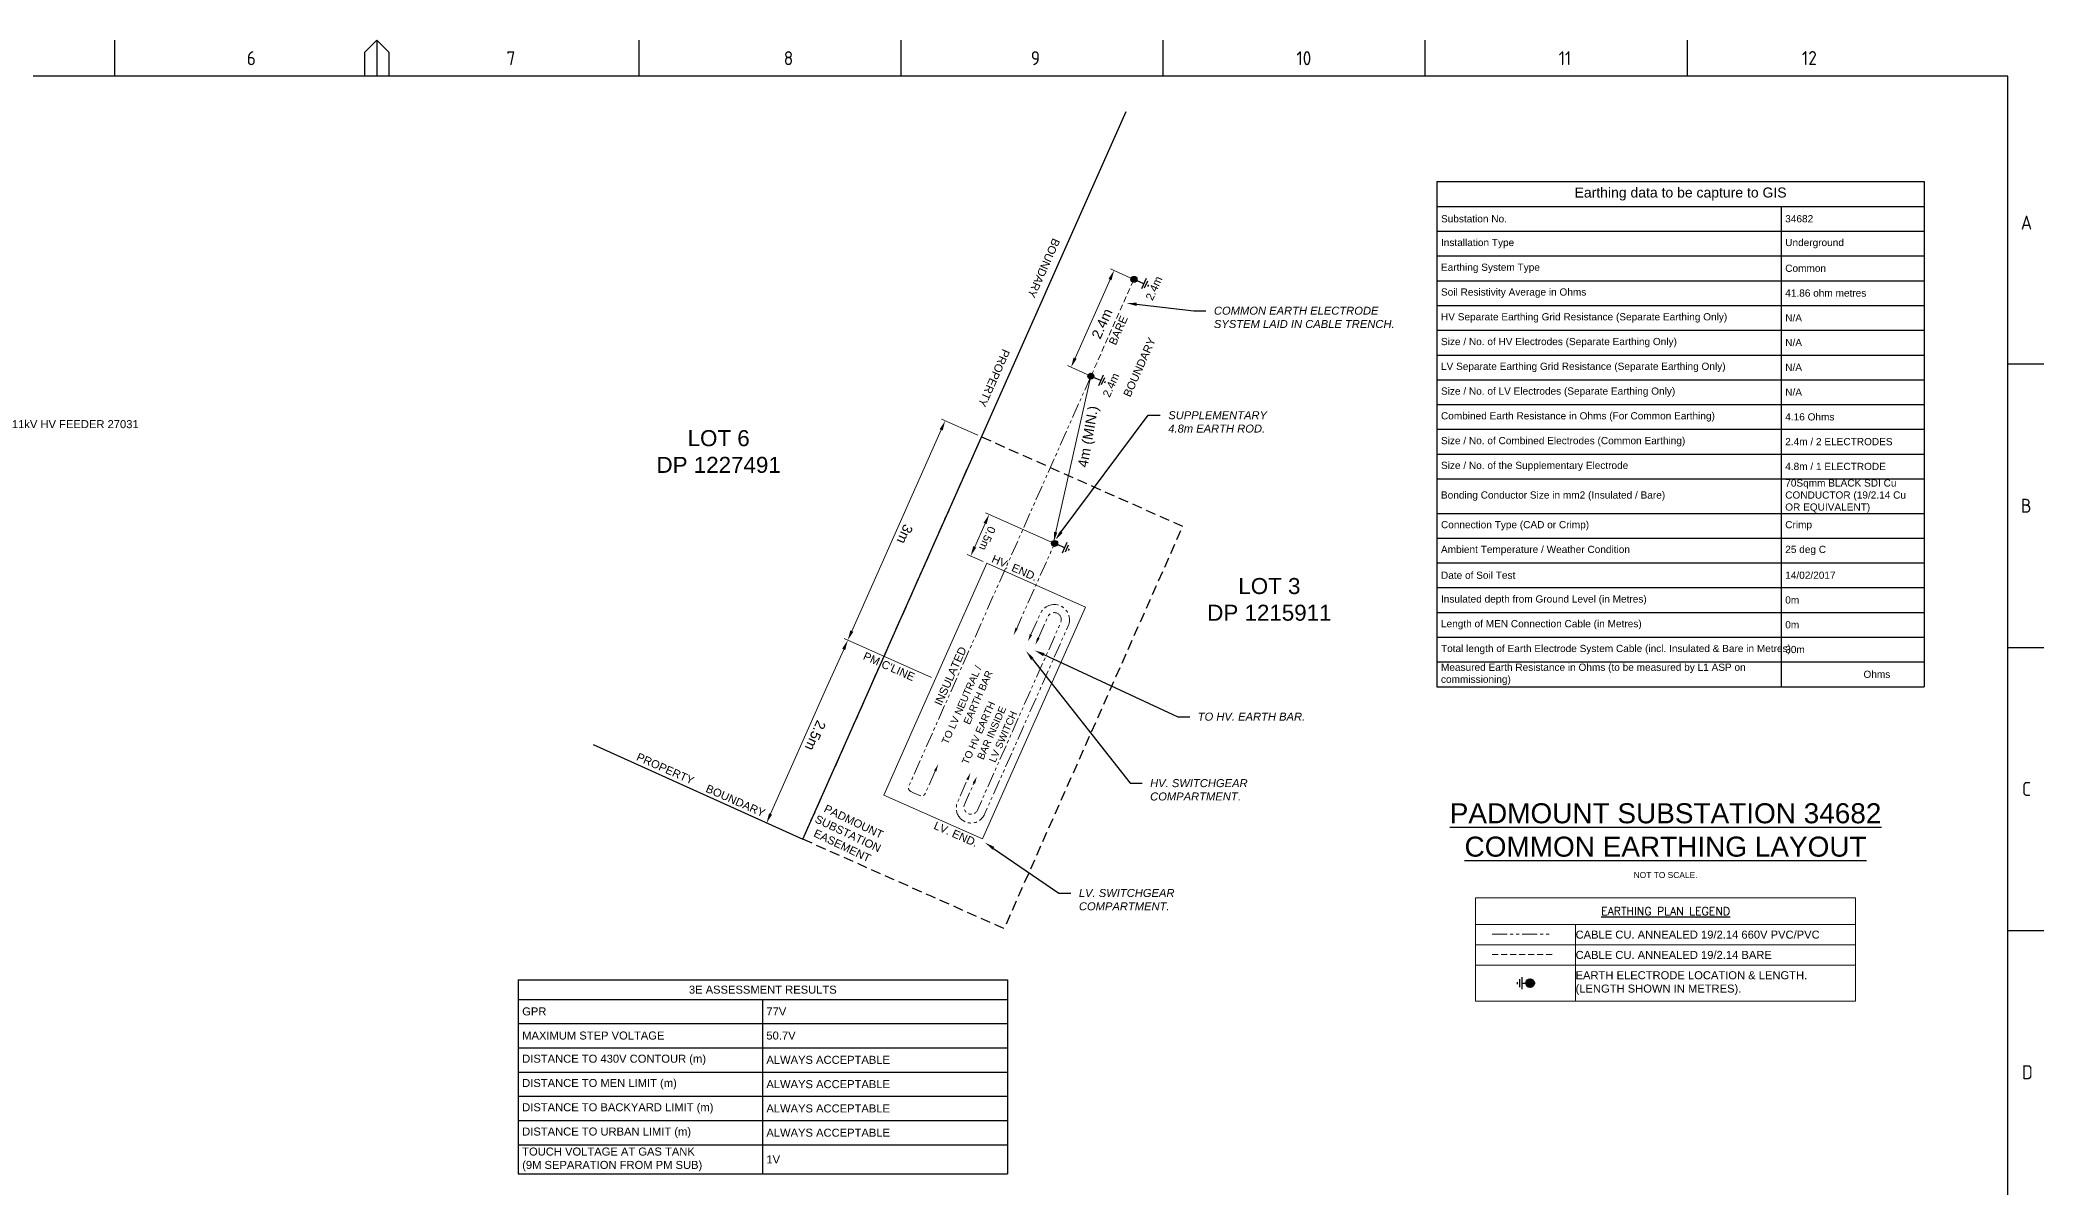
# Paper-space layout 'Sheet(2)' of a CAD drawing. Header units: metres, sheet in millimetres. Extents: x -18 to 816, y -3 to 586.
# Drawn here: x 315 to 816, y 300 to 586 of the extents above; entities that cross this region are included whole.
import ezdxf
from ezdxf import colors
from ezdxf.entities.mleader import LeaderData, LeaderLine
from ezdxf.enums import TextEntityAlignment as Align
from ezdxf.math import Vec2, Vec3

# ---------------------------------------------------------------- set-up
doc = ezdxf.new("R2010")
doc.units = ezdxf.units.M
doc.linetypes.add('DASHED', pattern=[0.75, 0.5, -0.25])
doc.linetypes.add('PHANTOM2', pattern=[1.25, 0.625, -0.125, 0.125, -0.125, 0.125, -0.125])
doc.layers.get('0').update_dxf_attribs({"color": 6})
for name, color, linetype in [('_User earthing diagram', 7, 'Continuous'), ('Notes', 7, 'Continuous'), ('Notes_SP_MISC', 7, 'Continuous'), ('SupportsUG_SP_EXT', 7, 'Continuous')]:
    doc.layers.add(name, color=color, linetype=linetype)
doc.styles.add('ARIAL', font='arial.ttf', dxfattribs={"height": 2})
doc.styles.add('Elec', font='romand__.ttf')
doc.styles.add('iecARIAL', font='arial.ttf', dxfattribs={"height": 2})
doc.styles.add('iecISOCP', font='isocp.shx')
doc.styles.get("Standard").update_dxf_attribs({"font": 'arial.ttf'})

# ---------------------------------------------------------------- blocks, each defined once
blk = doc.blocks.new('A1_FRAME_TITLE')
at = {"layer": 'Notes', "linetype": 'Continuous'}
for p, q in [((351.17, 574.39), (351.17, 583.39)), ((413.68, 580.39), (416.68, 583.39)), ((416.68, 583.39), (416.68, 574.39)), ((416.68, 583.39), (419.68, 580.39)), ((482.19, 574.39), (482.19, 583.39)), ((547.7, 574.39), (547.7, 583.39)), ((613.21, 574.39), (613.21, 583.39)), ((678.72, 574.39), (678.72, 583.39)), ((744.23, 574.39), (744.23, 583.39)), ((413.68, 574.39), (413.68, 580.39)), ((419.68, 580.39), (419.68, 574.39)), ((824.37, 5.97), (824.37, 574.39)), ((833.35, 502.43), (824.35, 502.43)), ((824.37, 431.68), (833.35, 431.68)), ((824.35, 360.93), (833.35, 360.93))]:
    blk.add_line(p, q, dxfattribs=at)
at = {"layer": 'Notes', "linetype": 'Continuous', "flags": 128}
blk.add_lwpolyline([(824.37, 574.39), (149.5, 574.39)], dxfattribs=at)
at = {"layer": 'Notes', "style": 'iecISOCP'}
for s, p in [('6', (384.13, 577.12)), ('7', (449.08, 577.12)), ('8', (518.36, 577.12)), ('9', (580.11, 577.12)), ('10', (646.5, 577.12)), ('11', (712.06, 577.12)), ('12', (772.87, 577.16)), ('A', (827.58, 536.06)), ('B', (827.58, 465.31)), ('C', (827.87, 394.56)), ('D', (827.87, 323.81))]:
    blk.add_text(s, height=3.5, dxfattribs=at).set_placement(p)
at = {"layer": 'Notes', "style": 'iecISOCP', "flags": 8}
blk.add_attdef('VERSION_NO', text='', height=2.5, rotation=90, dxfattribs=at).set_placement((302.04, 43.81), align=Align.MIDDLE_CENTER)
at = {"layer": 'Notes', "style": 'iecISOCP'}
for tag, p in [('CAP_NO', (513.19, 43.46)), ('IE_NUM', (513.05, 37.81)), ('REF_No_1', (335.24, 32.31)), ('REF_1', (362.52, 32.31)), ('GEN_WO', (441.71, 31.76)), ('HV_SWITCH', (513.46, 32.16)), ('REF_No_2', (335.24, 26.31)), ('REF_2', (362.52, 26.31)), ('OH_WO', (441.71, 25.81)), ('UBD_REF', (513.05, 25.83)), ('REF_No_3', (335.24, 20.31)), ('REF_3', (362.52, 20.31)), ('UG_WO', (441.71, 20.05)), ('GIS_MAP_No', (513.05, 20.04)), ('REF_No_4', (335.24, 14.31)), ('REF_4', (362.52, 14.31)), ('SUB_WO', (441.71, 13.81)), ('HV_OP_DIAG', (513.33, 14.2)), ('LGA', (512.95, 7.78)), ('ExportID', (9.08, 2.39))]:
    blk.add_attdef(tag, p, '', height=2.5, dxfattribs=at)
at = {"layer": 'Notes'}
blk.add_attdef('DRAFT_NUM', (29.9, 23.29), '', height=2.5, rotation=90, dxfattribs=at)
at = {"layer": 'Notes', "style": 'iecISOCP'}
for tag, height, p in [('T1', 3.5, (684.37, 39.47)), ('scale', 2.5, (567.76, 33.27)), ('T2', 3.5, (684.37, 34.35)), ('T3', 3.5, (684.37, 28.92)), ('DRAWN', 2.5, (567.76, 24.93)), ('T4', 3.5, (684.37, 23.66)), ('T5', 3.5, (684.37, 18.23)), ('REV', 5, (820.05, 17.1)), ('DATE', 2.5, (567.76, 16.88)), ('T6', 3.5, (684.37, 12.97)), ('CHD', 2.5, (567.76, 8.37)), ('DESIGN', 2.5, (605.62, 9.15))]:
    blk.add_attdef(tag, text='', height=height, dxfattribs=at).set_placement(p, align=Align.CENTER)
blk.add_attdef('NUM', text='', height=7, dxfattribs=at).set_placement((792.37, 20.12), align=Align.MIDDLE_CENTER)
for tag, p in [('NS', (790.71, 8.12)), ('SHTS', (805.41, 8.12))]:
    blk.add_attdef(tag, text='', height=2.5, dxfattribs=at).set_placement(p, align=Align.MIDDLE)
at = {"layer": 'Notes', "style": 'iecISOCP', "flags": 1}
for tag, p in [('ProjectType', (14.17, -26.8)), ('ProjectNumber', (23.56, -26.82)), ('DrawingNumber', (35.51, -26.8)), ('ProjectDescription', (47.56, -26.83)), ('ExportDate', (60.28, -26.79)), ('ExportUserName', (69.15, -26.8)), ('DesignerCompanyName', (81.48, -26.79)), ('ExportAreaOfInterest', (97.1, -26.81)), ('GIS_SUCCESS', (112, -26.78)), ('CAD_SUCCESS', (121.79, -26.78)), ('DEPOTCODE', (132.11, -26.88)), ('ExportCategories', (140.08, -26.8)), ('Comments', (154.38, -26.88))]:
    blk.add_attdef(tag, p, '', height=1, dxfattribs=at)
blk = doc.blocks.new('*T153')
at = {"layer": 'Defpoints', "color": 8, "linetype": 'ByBlock', "lineweight": 0, "transparency": 16777216}
for p, q in [((0, 0), (95, 0)), ((0, 0), (0, -25.8)), ((95, 0), (95, -25.8)), ((0, -6.67), (95, -6.67)), ((25, -6.67), (25, -25.8)), ((0, -11.74), (95, -11.74)), ((0, -16.81), (95, -16.81)), ((0, -25.8), (95, -25.8))]:
    blk.add_line(p, q, dxfattribs=at)
at = {"layer": '_User earthing diagram', "color": 0, "transparency": 16777216, "insert": (47.5, -3.33), "char_height": 2, "width": 95, "attachment_point": 5, "style": 'Elec'}
blk.add_mtext('{\\LEARTHING PLAN LEGEND}', dxfattribs=at)
at = {"layer": '_User earthing diagram', "color": 0, "transparency": 16777216, "char_height": 2, "width": 70, "attachment_point": 4}
for s, insert in [('CABLE CU. ANNEALED 19/2.14 660V PVC/PVC', (25, -9.2)), ('CABLE CU. ANNEALED 19/2.14 BARE', (25, -14.27)), ('EARTH ELECTRODE LOCATION & LENGTH.\\P(LENGTH SHOWN IN METRES).', (25, -21.3))]:
    blk.add_mtext(s, dxfattribs=dict(at, insert=insert))
blk = doc.blocks.new('Earth')
for p, q in [((0, -2.04), (0, 0)), ((-1.5, -2.04), (1.5, -2.04)), ((-1, -2.64), (1, -2.64)), ((-0.25, -3.24), (0.25, -3.24))]:
    blk.add_line(p, q)
blk = doc.blocks.new('*T174')
at = {"layer": 'Notes', "lineweight": -2, "transparency": 16777216}
for p, q in [((0, 0), (121.78, 0)), ((0, 0), (0, -126.17)), ((121.78, 0), (121.78, -126.17)), ((0, -6.19), (121.78, -6.19)), ((86.05, -6.19), (86.05, -126.17)), ((0, -12.37), (121.78, -12.37)), ((0, -18.56), (121.78, -18.56)), ((0, -24.75), (121.78, -24.75)), ((0, -30.93), (121.78, -30.93)), ((0, -37.12), (121.78, -37.12)), ((0, -43.31), (121.78, -43.31)), ((0, -49.49), (121.78, -49.49)), ((0, -55.68), (121.78, -55.68)), ((0, -61.87), (121.78, -61.87)), ((0, -68.05), (121.78, -68.05)), ((0, -74.24), (121.78, -74.24)), ((0, -82.86), (121.78, -82.86)), ((0, -89.05), (121.78, -89.05)), ((0, -95.24), (121.78, -95.24)), ((0, -101.42), (121.78, -101.42)), ((0, -107.61), (121.78, -107.61)), ((0, -113.8), (121.78, -113.8)), ((0, -119.98), (121.78, -119.98)), ((0, -126.17), (121.78, -126.17))]:
    blk.add_line(p, q, dxfattribs=at)
at = {"layer": 'Notes', "color": 0, "transparency": 16777216}
for s, insert, char_height, width, attachment_point in [('Earthing data to be capture to GIS', (60.89, -3.09), 2.5, 119.781, 5), ('Substation No. ', (1, -9.28), 1.8, 84.0504, 4), ('34682', (87.05, -9.28), 1.8, 33.7306, 4), ('Installation Type', (1, -15.47), 1.8, 84.0504, 4), ('Underground', (87.05, -15.47), 1.8, 33.7306, 4), ('Earthing System Type', (1, -21.65), 1.8, 84.0504, 4), ('Common', (87.05, -21.65), 1.8, 33.7306, 4), ('Soil Resistivity Average in Ohms', (1, -27.84), 1.8, 84.0504, 4), ('41.86 ohm metres', (87.05, -27.84), 1.8, 33.7306, 4), ('HV Separate Earthing Grid Resistance (Separate Earthing Only)', (1, -34.03), 1.8, 84.0504, 4), ('N/A', (87.05, -34.03), 1.8, 33.7306, 4), ('Size / No. of HV Electrodes (Separate Earthing Only)', (1, -40.21), 1.8, 84.0504, 4), ('N/A', (87.05, -40.21), 1.8, 33.7306, 4), ('LV Separate Earthing Grid Resistance (Separate Earthing Only)', (1, -46.4), 1.8, 84.0504, 4), ('N/A', (87.05, -46.4), 1.8, 33.7306, 4), ('Size / No. of LV Electrodes (Separate Earthing Only)', (1, -52.59), 1.8, 84.0504, 4), ('N/A', (87.05, -52.59), 1.8, 33.7306, 4), ('Combined Earth Resistance in Ohms (For Common Earthing)', (1, -58.77), 1.8, 84.0504, 4), ('4.16 Ohms', (87.05, -58.77), 1.8, 33.7306, 4), ('Size / No. of Combined Electrodes (Common Earthing)', (1, -64.96), 1.8, 84.0504, 4), ('2.4m / 2 ELECTRODES', (87.05, -64.96), 1.8, 33.7306, 4), ('Size / No. of the Supplementary Electrode', (1, -71.15), 1.8, 84.0504, 4), ('4.8m / 1 ELECTRODE', (87.05, -71.15), 1.8, 33.7306, 4), ('70Sqmm BLACK SDI Cu CONDUCTOR (19/2.14 Cu OR EQUIVALENT)', (87.05, -78.55), 1.8, 33.7306, 4), ('Bonding Conductor Size in mm2 (Insulated / Bare)', (1, -78.55), 1.8, 84.0504, 4), ('Connection Type (CAD or Crimp)', (1, -85.96), 1.8, 84.0504, 4), ('Crimp', (87.05, -85.96), 1.8, 33.7306, 4), ('Ambient Temperature / Weather Condition', (1, -92.14), 1.8, 84.0504, 4), ('25 deg C', (87.05, -92.14), 1.8, 33.7306, 4), ('Date of Soil Test', (1, -98.33), 1.8, 84.0504, 4), ('14/02/2017', (87.05, -98.33), 1.8, 33.7306, 4), ('Insulated depth from Ground Level (in Metres)', (1, -104.52), 1.8, 84.0504, 4), ('0m', (87.05, -104.52), 1.8, 33.7306, 4), ('Length of MEN Connection Cable (in Metres)', (1, -110.7), 1.8, 84.0504, 4), ('0m', (87.05, -110.7), 1.8, 33.7306, 4), ('Total length of Earth Electrode System Cable (incl. Insulated & Bare in Metres)', (1, -116.89), 1.8, 84.0504, 4), ('30m', (87.05, -116.89), 1.8, 33.7306, 4), ('Measured Earth Resistance in Ohms (to be measured by L1 ASP on commissioning)', (1, -123.08), 1.8, 84.0504, 4), ('                            Ohms', (87.05, -123.08), 1.8, 33.7306, 4)]:
    blk.add_mtext(s, dxfattribs=dict(at, insert=insert, char_height=char_height, width=width, attachment_point=attachment_point))
blk = doc.blocks.new('*U173')
blk.add_blockref('*T174', (-121.78, 123.73))
blk = doc.blocks.new('m4')
at = {"layer": 'Notes', "color": 7, "linetype": 'Continuous'}
for points in [[(0, -1.95), (0, 0)], [(-1.43, -1.95), (1.43, -1.95)], [(-0.95, -2.52), (0.95, -2.52)], [(-0.24, -3.09), (0.24, -3.09)]]:
    blk.add_lwpolyline(points, dxfattribs=at)
blk = doc.blocks.new('*T171')
at = {"layer": 'Notes', "color": 0, "lineweight": -2, "transparency": 16777216}
for p, q in [((0, 0), (122.28, 0)), ((0, 0), (0, -48.47)), ((122.28, 0), (122.28, -48.47)), ((0, -4.87), (122.28, -4.87)), ((61.04, -4.87), (61.04, -48.47)), ((0, -10.87), (122.28, -10.87)), ((0, -16.93), (122.28, -16.93)), ((0, -23), (122.28, -23)), ((0, -29.07), (122.28, -29.07)), ((0, -35.14), (122.28, -35.14)), ((0, -41.21), (122.28, -41.21)), ((0, -48.47), (122.28, -48.47))]:
    blk.add_line(p, q, dxfattribs=at)
at = {"layer": 'Notes', "color": 0, "transparency": 16777216, "char_height": 2}
for s, insert, width, attachment_point in [('3E ASSESSMENT RESULTS', (61.14, -2.43), 120.2805, 5), ('GPR', (1, -7.87), 59.0413, 4), ('77V', (62.04, -7.87), 59.2392, 4), ('MAXIMUM STEP VOLTAGE', (1, -13.9), 59.0413, 4), ('50.7V', (62.04, -13.9), 59.2392, 4), ('DISTANCE TO 430V CONTOUR (m)', (1, -19.97), 59.0413, 4), ('ALWAYS ACCEPTABLE', (62.04, -19.97), 59.2392, 4), ('DISTANCE TO MEN LIMIT (m)', (1, -26.04), 59.0413, 4), ('ALWAYS ACCEPTABLE', (62.04, -26.04), 59.2392, 4), ('DISTANCE TO BACKYARD LIMIT (m)', (1, -32.11), 59.0413, 4), ('ALWAYS ACCEPTABLE', (62.04, -32.11), 59.2392, 4), ('DISTANCE TO URBAN LIMIT (m)', (1, -38.17), 59.0413, 4), ('ALWAYS ACCEPTABLE', (62.04, -38.17), 59.2392, 4), ('TOUCH VOLTAGE AT GAS TANK\\P(9M SEPARATION FROM PM SUB)', (1, -44.84), 59.0413, 4), ('1V', (62.04, -44.84), 59.2392, 4)]:
    blk.add_mtext(s, dxfattribs=dict(at, insert=insert, width=width, attachment_point=attachment_point))

psp = doc.layouts.new('Sheet(2)')

# ---------------------------------------------------------------- hatches: boundary and pattern name
at = {"layer": 'Notes'}
h = psp.add_hatch(color=250, dxfattribs=at)
edge = h.paths.add_edge_path()
edge.add_arc((588.29, 526.58), 0.744, -113.9606, 246.0394)
h = psp.add_hatch(color=250, dxfattribs=at)
edge = h.paths.add_edge_path()
edge.add_arc((577.54, 502.39), 0.744, -113.9606, 246.0394)
h = psp.add_hatch(color=250, dxfattribs=at)
edge = h.paths.add_edge_path()
edge.add_arc((568.47, 460.6), 0.744, 516.0458, 876.0458, ccw=False)
h = psp.add_hatch(color=7, dxfattribs=at)
h.dxf.hatch_style = 1
h.paths.add_polyline_path([(686.3, 350.76, 1), (688.3, 350.76, 1)])

# ---------------------------------------------------------------- linework, layer by layer
at = {"layer": '_User earthing diagram', "linetype": 'Continuous', "lineweight": 40, "ltscale": 0.5}
psp.add_circle((687.3, 350.76), 1, dxfattribs=at)
at = {"layer": 'Notes', "color": 7, "lineweight": 5, "transparency": 16777216}
for p, q in [((582.31, 526.51), (573.59, 506.89)), ((587.38, 526.99), (582.41, 529.2)), ((576.63, 502.8), (571.66, 505.01))]:
    psp.add_line(p, q, dxfattribs=at)
at = {"layer": 'Notes', "color": 7, "lineweight": 5}
for p, q in [((577.54, 502.39), (568.71, 463.2)), ((549.29, 487.63), (540.21, 491.67)), ((517.78, 438.71), (540.11, 488.98)), ((567.55, 461), (551.19, 468.27)), ((548.5, 459.75), (551.09, 465.58)), ((550.59, 456.08), (546.57, 457.87)), ((537.72, 427.11), (515.85, 436.83)), ((511.23, 423.99), (515.75, 434.14)), ((497.48, 393.02), (511.23, 423.99)), ((504.63, 387.1), (495.55, 391.21))]:
    psp.add_line(p, q, dxfattribs=at)
at = {"layer": 'Notes', "color": 0, "lineweight": 0}
for p, q in [((540.78, 431.52), (551.51, 455.68)), ((551.51, 455.68), (576.18, 444.72)), ((576.18, 444.72), (550.44, 386.78)), ((533.78, 415.76), (540.78, 431.52)), ((525.77, 397.74), (533.78, 415.76)), ((550.44, 386.78), (525.77, 397.74))]:
    psp.add_line(p, q, dxfattribs=at)
at = {"layer": 'Notes', "color": 251, "linetype": 'Continuous', "ltscale": 5, "flags": 128}
psp.add_lwpolyline([(505.54, 386.7), (586.32, 568.52)], dxfattribs=at)
at = {"layer": 'Notes', "color": 0, "linetype": 'PHANTOM2', "lineweight": 0, "ltscale": 6, "flags": 128}
for points in [[(538.6, 403.7), (536.13, 398.13, -0.414214), (534.81, 397.62), (533.38, 398.25), (532.53, 398.63, -0.414214), (532.02, 399.95), (577.54, 502.39)], [(562.55, 437.81), (564.89, 443.08, -1), (571.85, 439.99), (551.05, 393.16), (551.05, 393.16, -1.000711), (544.12, 395.74), (546.66, 401.55)], [(564.41, 436.99), (566.75, 442.26, -1), (569.99, 440.82), (549.18, 393.98, -1), (545.95, 395.42), (548.29, 400.69)]]:
    psp.add_lwpolyline(points, format="xyb", dxfattribs=at)
at = {"layer": 'Notes', "linetype": 'DASHED', "ltscale": 5, "flags": 128}
psp.add_lwpolyline([(555.81, 364.37), (537.61, 372.45), (527.95, 376.75), (505.54, 386.7), (550.2, 487.22), (600.47, 464.89), (593.8, 449.88), (555.81, 364.37)], dxfattribs=at)
at = {"layer": 'Notes', "color": 0, "linetype": 'PHANTOM2', "lineweight": 0, "ltscale": 6, "flags": 128}
psp.add_lwpolyline([(558.73, 438.87), (568.47, 460.6)], dxfattribs=at)
at = {"layer": 'Notes', "color": 251, "flags": 128}
psp.add_lwpolyline([(453.16, 410.33), (505.54, 386.7)], dxfattribs=at)
at = {"layer": 'Notes', "color": 0, "linetype": 'PHANTOM2', "lineweight": 0, "ltscale": 6}
psp.add_lwpolyline([(677.86, 362.97), (692.86, 362.97)], dxfattribs=at)
at = {"layer": 'Notes', "color": 0, "linetype": 'DASHED', "lineweight": 0, "ltscale": 3}
psp.add_lwpolyline([(677.86, 357.92), (692.86, 357.92)], dxfattribs=at)
at = {"layer": 'Notes', "color": 9}
for centre in [(588.29, 526.58), (577.54, 502.39)]:
    psp.add_circle(centre, 0.744, dxfattribs=at)
at = {"layer": 'Notes', "color": 250}
psp.add_circle((568.47, 460.6), 0.744, dxfattribs=at)
at = {"layer": 'Notes', "color": 7, "lineweight": 5, "transparency": 16777216}
for points in [[(582.69, 526.34), (581.92, 526.68), (583.32, 528.79)], [(573.97, 506.72), (573.21, 507.06), (572.57, 504.6)]]:
    psp.add_solid(points, dxfattribs=at)
at = {"layer": 'Notes', "color": 7, "lineweight": 5}
for points in [[(540.49, 488.81), (539.73, 489.14), (541.12, 491.26)], [(551.47, 465.41), (550.71, 465.75), (552.11, 467.87)], [(568.31, 463.48), (569.13, 463.33), (568.25, 460.95)], [(548.88, 459.58), (548.12, 459.92), (547.48, 457.47)], [(516.13, 433.97), (515.36, 434.31), (516.76, 436.43)], [(518.16, 438.54), (517.4, 438.88), (516.76, 436.43)], [(497.86, 392.85), (497.09, 393.19), (496.46, 390.73)]]:
    psp.add_solid(points, dxfattribs=at)
at = {"layer": 'Notes'}
for points in [[(558.68, 439.54), (558.21, 437.7), (559.26, 439.29)], [(562.84, 437.69), (561.79, 436.1), (562.27, 437.94)], [(564.7, 436.86), (563.65, 435.27), (564.13, 437.11)], [(538.34, 403.87), (539.38, 405.46), (538.91, 403.62)], [(546.37, 401.68), (547.42, 403.27), (546.95, 401.43)], [(548.57, 400.56), (549.05, 402.4), (548, 400.82)]]:
    psp.add_solid(points, dxfattribs=at)

# ---------------------------------------------------------------- block references
for name, p in [('*T153', (673.68, 372.06)), ('*T171', (434.38, 351.55))]:
    psp.add_blockref(name, p)
at = {"layer": '_User earthing diagram', "linetype": 'Continuous', "rotation": 270}
psp.add_blockref('Earth', (687.3, 350.76), dxfattribs=at)
at = {"layer": 'Notes'}
psp.add_blockref('*U173', (785.82, 427.25), dxfattribs=at)
at = {"layer": 'Notes', "color": 7, "xscale": -1}
for p, rotation in [((588.97, 526.28), 66.03939061895736), ((578.22, 502.09), 66.03939061895736), ((569.15, 460.3), 66.04579346813046)]:
    psp.add_blockref('m4', p, dxfattribs=dict(at, rotation=rotation))
at = {"layer": 'SupportsUG_SP_EXT'}
psp.add_blockref('A1_FRAME_TITLE', (-17.6, 2.95), dxfattribs=at)

# ---------------------------------------------------------------- texts
at = {"layer": 'Notes', "color": 7, "style": 'ARIAL'}
for s, height, rotation, p in [('BOUNDARY', 2, 246.0458, (568.05, 537.02)), ('PROPERTY', 2, 246.0458, (555.52, 509.35)), ('4m (MIN.)', 2.5, 80.0534, (576.67, 479.43)), ("PM C'LINE", 2, 336.0458, (520.41, 431.74)), ('2.5m', 2.5, 246.0458, (509.12, 416.65)), ('PROPERTY', 2, 336.0458, (463.74, 406.55)), ('BOUNDARY', 2, 336.0458, (481.07, 398.63))]:
    psp.add_text(s, height=height, rotation=rotation, dxfattribs=at).set_placement(p)
for s, rotation, p in [('HV. END.', 336.2764, (557.83, 453.03)), ('INSULATED', 66.0458, (543.88, 426.82)), ('LV. END.', 336.2764, (543.15, 386.5))]:
    psp.add_text(s, height=2, rotation=rotation, dxfattribs=at).set_placement(p, align=Align.BOTTOM_CENTER)
psp.add_text('NOT TO SCALE.', height=1.5, dxfattribs=at).set_placement((721.18, 376.56), align=Align.BOTTOM_CENTER)
at = {"layer": 'Notes', "color": 7, "transparency": 16777216, "insert": (580.31, 515.51), "char_height": 2.5, "width": 11.3189, "attachment_point": 5, "rotation": 66.0394, "style": 'ARIAL'}
psp.add_mtext('2.4m', dxfattribs=at)
at = {"layer": 'Notes', "color": 7, "char_height": 4, "width": 36.6333, "attachment_point": 2, "style": 'ARIAL'}
for s, insert in [('LOT 6\\PDP 1227491', (484.49, 488.9)), ('LOT 3\\PDP 1215911', (622.15, 451.96))]:
    psp.add_mtext(s, dxfattribs=dict(at, insert=insert))
at = {"layer": 'Notes', "color": 7, "attachment_point": 5, "rotation": 246.0458, "style": 'ARIAL'}
for s, insert, char_height in [('\\A1;3m', (531.02, 462.92), 2.5), ('\\A1;0.5m', (551.64, 461.85), 2)]:
    psp.add_mtext(s, dxfattribs=dict(at, insert=insert, char_height=char_height))
at = {"layer": 'Notes', "color": 7, "ltscale": 0.5, "char_height": 1.8, "attachment_point": 3, "style": 'ARIAL'}
for s, insert, width, rotation in [('TO LV NEUTRAL / EARTH BAR', (548.65, 430.28), 24.3187, 66.1581), ('TO HV EARTH BAR INSIDE LV SWITCH', (552.03, 421.37), 17.6038, 66.0979)]:
    psp.add_mtext(s, dxfattribs=dict(at, insert=insert, width=width, rotation=rotation))
at = {"layer": 'Notes', "insert": (721.18, 395.69), "char_height": 5, "width": 128.7566, "attachment_point": 2, "style": 'iecARIAL'}
psp.add_mtext('{\\LPADMOUNT SUBSTATION 34682 COMMON EARTHING LAYOUT}', dxfattribs=at)
at = {"layer": 'Notes', "color": 7, "insert": (518.69, 392.03), "char_height": 2, "width": 18.6289, "attachment_point": 2, "rotation": 334.5203, "style": 'ARIAL'}
psp.add_mtext('PADMOUNT SUBSTATION  EASEMENT', dxfattribs=at)

# ---------------------------------------------------------------- next in the draw order: leaders
at = {"layer": 'Notes_SP_MISC'}
ml = psp.add_multileader_mtext('Standard', dxfattribs=at)
ml.set_content('{\\fArial|b0|i1|c0|p34;\\C7;COMMON EARTH ELECTRODE SYSTEM LAID IN CABLE TRENCH.}', color=256)
ml.set_leader_properties(color=256, linetype='ByLayer', lineweight=-1)
ml.build(insert=Vec2(0, 0))
ml.multileader.update_dxf_attribs({"dogleg_length": 3, "arrow_head_size": 2.5})
ctx = ml.context
ctx.base_point, ctx.char_height, ctx.arrow_head_size, ctx.plane_origin = Vec3(606.28, 518.73), 2, 2.5, Vec3(601.79, 465.16)
notes = []
notes.append((ctx, [(0, (1, 1, 0), (603.28, 518.73), (1, 0), 3, [(0, [(586.49, 520.62)], 0, [])])]))
ctx.mtext.insert, ctx.mtext.width, ctx.mtext.flow_direction = Vec3(608.28, 519.75), 49.4115, 5
ctx.mtext.has_bg_fill, ctx.mtext.bg_color, ctx.mtext.bg_scale_factor, ctx.mtext.bg_transparency, ctx.mtext.use_window_bg_color = 1, -1027028792, 1.5, 0, 1
ml = psp.add_multileader_mtext('Standard', dxfattribs=at)
ml.set_content('{\\C7;11kV HV FEEDER 27031}', color=256)
ml.set_leader_properties(color=256, linetype='ByLayer', lineweight=-1)
ml.build(insert=Vec2(0, 0))
ml.multileader.update_dxf_attribs({"dogleg_length": 3, "arrow_head_size": 2.5})
ctx = ml.context
ctx.base_point, ctx.char_height, ctx.arrow_head_size, ctx.plane_origin = Vec3(305.83, 490.39), 2, 2.5, Vec3(301.34, 436.81)
notes.append((ctx, [(0, (1, 1, 0), (302.83, 490.39), (1, 0), 3, [(0, [(286.04, 492.27)], 0, [])])]))
ctx.mtext.insert, ctx.mtext.width, ctx.mtext.flow_direction = Vec3(307.83, 491.4), 49.4115, 5
ctx.mtext.has_bg_fill, ctx.mtext.bg_color, ctx.mtext.bg_scale_factor, ctx.mtext.bg_transparency, ctx.mtext.use_window_bg_color = 1, -1027028792, 1.5, 0, 1
at = {"layer": 'Notes_SP_MISC', "lineweight": 5}
ml = psp.add_multileader_mtext('Standard', dxfattribs=at)
ml.set_content('{\\fArial|b0|i1|c0|p34;\\C7;SUPPLEMENTARY 4.8m EARTH ROD.}', color=256)
ml.set_leader_properties(color=256, linetype='ByLayer', lineweight=-1)
ml.build(insert=Vec2(0, 0))
ml.multileader.update_dxf_attribs({"dogleg_length": 3, "arrow_head_size": 2.5})
ctx = ml.context
ctx.base_point, ctx.char_height, ctx.arrow_head_size, ctx.plane_origin = Vec3(594.87, 492.61), 2, 2.5, Vec3(598.4, 548.45)
notes.append((ctx, [(0, (1, 1, 0), (591.87, 492.61), (1, 0), 3, [(0, [(568.64, 461.47)], 0, [])])]))
ctx.mtext.insert, ctx.mtext.width, ctx.mtext.flow_direction = Vec3(596.87, 493.63), 25.0023, 5
ctx.mtext.has_bg_fill, ctx.mtext.bg_color, ctx.mtext.bg_scale_factor, ctx.mtext.bg_transparency, ctx.mtext.use_window_bg_color = 1, -1027028792, 1.5, 0, 1
ml = psp.add_multileader_mtext('Standard', dxfattribs=at)
ml.set_content('{\\fArial|b0|i1|c0|p34;\\C7;HV. SWITCHGEAR COMPARTMENT\\fArial|b0|i0|c0|p34;.}', color=256)
ml.set_leader_properties(color=256, linetype='ByLayer', lineweight=-1)
ml.build(insert=Vec2(0, 0))
ml.multileader.update_dxf_attribs({"dogleg_length": 3, "arrow_head_size": 2.5})
ctx = ml.context
ctx.base_point, ctx.char_height, ctx.arrow_head_size, ctx.plane_origin = Vec3(590.34, 400.71), 2, 2.5, Vec3(553.4, 428.48)
notes.append((ctx, [(0, (1, 1, 0), (587.34, 400.71), (1, 0), 3, [(0, [(561.36, 433.68)], 0, [])])]))
ctx.mtext.insert, ctx.mtext.width, ctx.mtext.flow_direction = Vec3(592.34, 401.72), 24.4129, 5
ctx.mtext.has_bg_fill, ctx.mtext.bg_color, ctx.mtext.bg_scale_factor, ctx.mtext.bg_transparency, ctx.mtext.use_window_bg_color = 1, -1027028792, 1.5, 0, 1
ml = psp.add_multileader_mtext('Standard', dxfattribs=at)
ml.set_content('{\\fArial|b0|i1|c0|p34;\\C7;LV. SWITCHGEAR COMPARTMENT.}', color=256)
ml.set_leader_properties(color=256, linetype='ByLayer', lineweight=-1)
ml.build(insert=Vec2(0, 0))
ml.multileader.update_dxf_attribs({"dogleg_length": 3, "arrow_head_size": 2.5})
ctx = ml.context
ctx.base_point, ctx.char_height, ctx.arrow_head_size, ctx.plane_origin = Vec3(572.53, 373.27), 2, 2.5, Vec3(543.54, 382.74)
notes.append((ctx, [(0, (1, 1, 0), (569.53, 373.27), (1, 0), 3, [(0, [(551.12, 385.84)], 0, [])])]))
ctx.mtext.insert, ctx.mtext.width, ctx.mtext.flow_direction = Vec3(574.53, 374.28), 23.9491, 5
ctx.mtext.has_bg_fill, ctx.mtext.bg_color, ctx.mtext.bg_scale_factor, ctx.mtext.bg_transparency, ctx.mtext.use_window_bg_color = 1, -1027028792, 1.5, 0, 1
for ctx, leaders in notes:
    for number, flags, end, landing, length, lines in leaders:
        leader = LeaderData()
        leader.index, (leader.has_last_leader_line, leader.has_dogleg_vector, leader.attachment_direction) = number, flags
        leader.last_leader_point, leader.dogleg_vector, leader.dogleg_length = Vec3(end), Vec3(landing), length
        for number, points, colour, breaks in lines:
            line = LeaderLine()
            line.index, line.vertices, line.color, line.breaks = number, Vec3.list(points), colors.encode_raw_color(colour), breaks
            leader.lines.append(line)
        ctx.leaders.append(leader)

# ---------------------------------------------------------------- next in the draw order: linework, layer by layer
at = {"layer": 'Notes', "color": 0, "linetype": 'DASHED', "lineweight": 0, "ltscale": 3, "flags": 128}
psp.add_lwpolyline([(577.54, 502.39), (588.29, 526.58)], dxfattribs=at)

# ---------------------------------------------------------------- next in the draw order: texts
at = {"layer": 'Notes', "color": 7, "style": 'ARIAL'}
for s, p in [('2.4m', (594.75, 523.71)), ('BARE', (585.83, 513.19)), ('2.4m', (584.01, 499.52))]:
    psp.add_text(s, height=2, rotation=66.0394, dxfattribs=at).set_placement(p, align=Align.BOTTOM_CENTER)
psp.add_text('BOUNDARY', height=2, rotation=66.0394, dxfattribs=at).set_placement((587.37, 496.99))

# ---------------------------------------------------------------- next in the draw order: leaders
at = {"layer": 'Notes_SP_MISC', "lineweight": 5}
ml = psp.add_multileader_mtext('Standard', dxfattribs=at)
ml.set_content('{\\fArial|b0|i1|c0|p34;\\C7;TO HV. EARTH BAR.}', color=256)
ml.set_leader_properties(color=256, linetype='ByLayer', lineweight=-1)
ml.build(insert=Vec2(0, 0))
ml.multileader.update_dxf_attribs({"dogleg_length": 3, "arrow_head_size": 2.5})
ctx = ml.context
ctx.base_point, ctx.char_height, ctx.arrow_head_size, ctx.plane_origin = Vec3(602.24, 417.31), 2, 2.5, Vec3(556.01, 431.98)
notes = []
notes.append((ctx, [(0, (1, 1, 0), (599.24, 417.31), (1, 0), 3, [(0, [(563.49, 433.87)], 0, [])])]))
ctx.mtext.insert, ctx.mtext.width, ctx.mtext.flow_direction = Vec3(604.24, 418.33), 26.5998, 5
ctx.mtext.has_bg_fill, ctx.mtext.bg_color, ctx.mtext.bg_scale_factor, ctx.mtext.bg_transparency, ctx.mtext.use_window_bg_color = 1, -1027028792, 1.5, 0, 1
for ctx, leaders in notes:
    for number, flags, end, landing, length, lines in leaders:
        leader = LeaderData()
        leader.index, (leader.has_last_leader_line, leader.has_dogleg_vector, leader.attachment_direction) = number, flags
        leader.last_leader_point, leader.dogleg_vector, leader.dogleg_length = Vec3(end), Vec3(landing), length
        for number, points, colour, breaks in lines:
            line = LeaderLine()
            line.index, line.vertices, line.color, line.breaks = number, Vec3.list(points), colors.encode_raw_color(colour), breaks
            leader.lines.append(line)
        ctx.leaders.append(leader)

doc.saveas('drawing.dxf')
